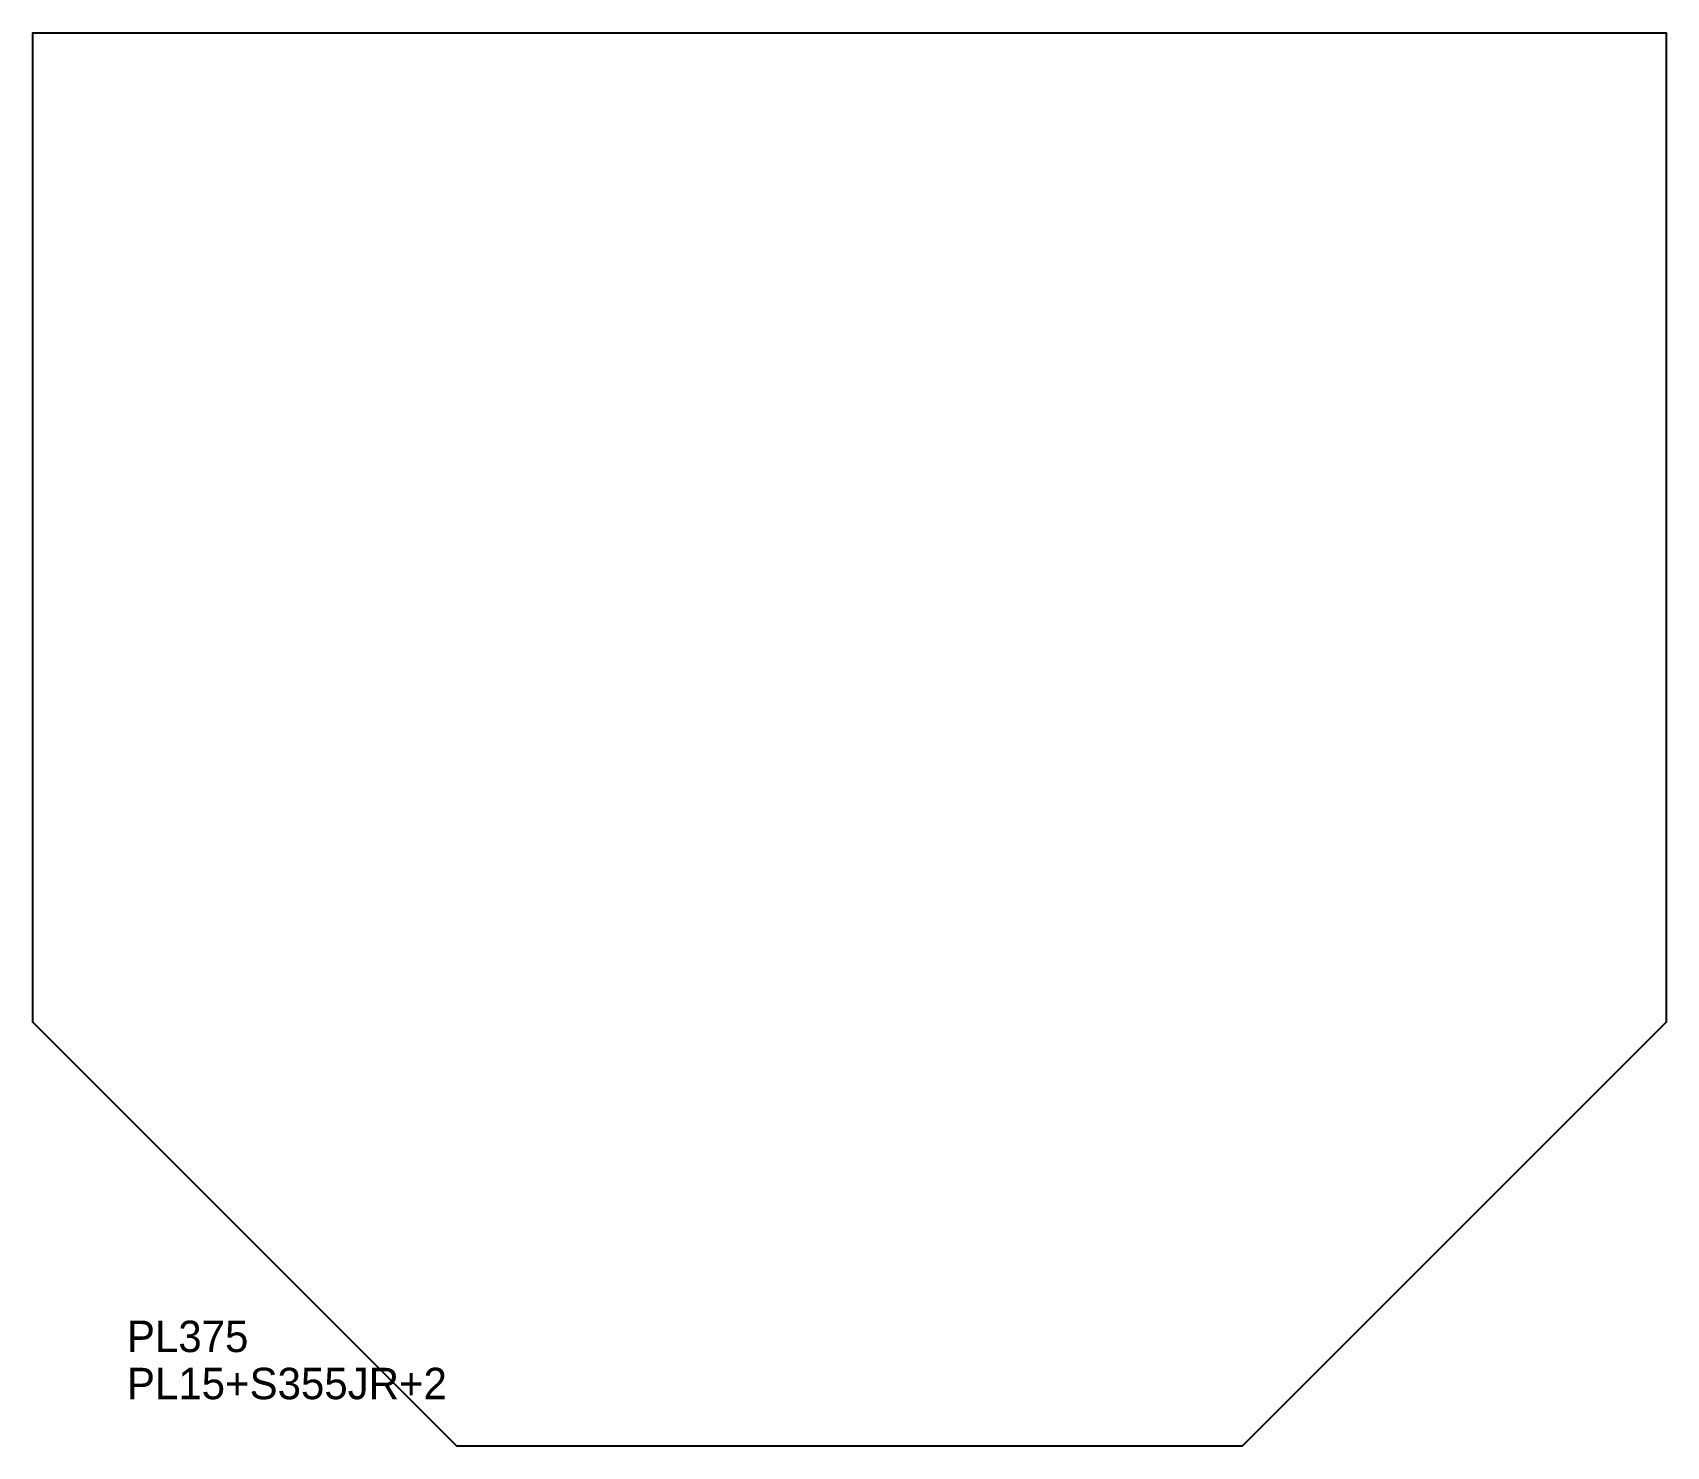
# Model space of a CAD drawing. Extents: x 0 to 520, y 0 to 450.
import ezdxf

# ---------------------------------------------------------------- set-up
doc = ezdxf.new("R2010")
doc.units = 0
for name, color, linetype in [('CUT', 7, 'CONTINUOUS'), ('SCRIBE', 3, 'CONTINUOUS'), ('TEXT', 7, 'CONTINUOUS')]:
    doc.layers.add(name, color=color, linetype=linetype)

msp = doc.modelspace()

# ---------------------------------------------------------------- linework, layer by layer
at = {"layer": 'CUT', "color": 7, "linetype": 'CONTINUOUS'}
msp.add_lwpolyline([(0, 135), (0, 450), (520, 450), (520, 135), (385, 0), (135, 0)], close=True, dxfattribs=at)

# ---------------------------------------------------------------- texts
at = {"layer": 'SCRIBE', "color": 3}
msp.add_text('PL375', height=10, dxfattribs=at).set_placement((30, 30))
at = {"layer": 'TEXT', "color": 7}
msp.add_text('PL15+S355JR+2', height=10, dxfattribs=at).set_placement((30, 15))

doc.saveas('drawing.dxf')
